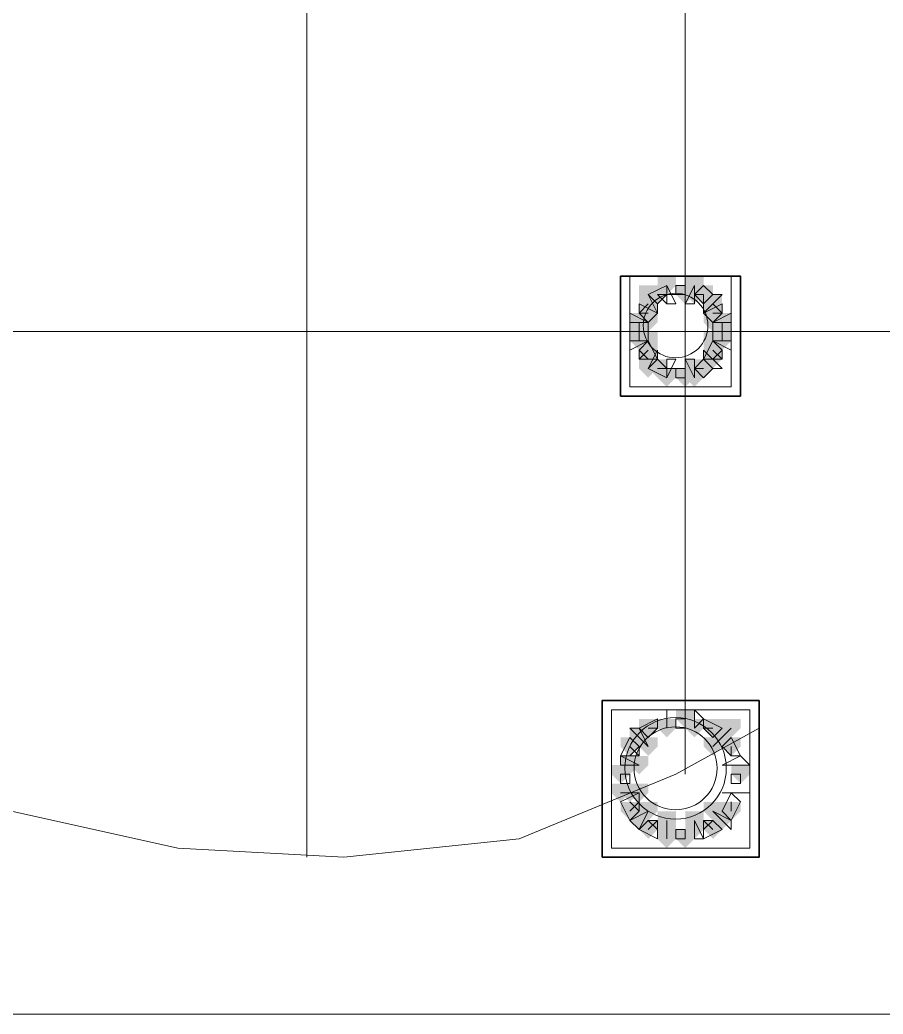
# Model space of a CAD drawing. Header units: millimetres. Extents: x 2315 to 4619, y 1334 to 1897.
# Drawn here: x 3806.15 to 3811.87, y 1534.67 to 1541.26 of the extents above; entities that cross this region are included whole.
import ezdxf

# ---------------------------------------------------------------- set-up
doc = ezdxf.new("R2010")
doc.units = ezdxf.units.MM
doc.linetypes.add('PDF_IMPORT', pattern=[1, 0.8, -0.2])
for name, color, linetype, true_color in [('PDF_10', 7, 'Continuous', 0x00b85c), ('PDF_AXIS', 7, 'Continuous', 0x00b85c), ('PDF_柱构件', 7, 'Continuous', 0x00b85c), ('PDF_转运站初步方案', 7, 'Continuous', 0x00b85c)]:
    doc.layers.add(name, color=color, linetype=linetype, true_color=true_color)
doc.layers.add('PDF_中心线层', color=1, linetype='Continuous')
doc.layers.add('PDF_粗实线层', color=7, linetype='Continuous')

msp = doc.modelspace()

# ---------------------------------------------------------------- hatches: boundary and pattern name
at = {"layer": 'PDF_10', "transparency": 33554559}
for points in [[(3810.3722, 1539.4974), (3810.3111, 1539.4974), (3810.3111, 1539.4363), (3810.3722, 1539.3752), (3810.4333, 1539.4363), (3810.4333, 1539.4974)], [(3810.3722, 1539.4974), (3810.3111, 1539.4974), (3810.3111, 1539.4363), (3810.3722, 1539.3752), (3810.4333, 1539.4363), (3810.4333, 1539.4974)], [(3810.5554, 1539.4974), (3810.4943, 1539.4974), (3810.4943, 1539.4363), (3810.5554, 1539.3752), (3810.6165, 1539.4363), (3810.6165, 1539.4974)], [(3810.5554, 1539.4974), (3810.4943, 1539.4974), (3810.4943, 1539.4363), (3810.5554, 1539.3752), (3810.6165, 1539.4363), (3810.6165, 1539.4974)], [(3810.6776, 1539.4974), (3810.6165, 1539.4974), (3810.6165, 1539.4363), (3810.6776, 1539.3752), (3810.7387, 1539.4363), (3810.7387, 1539.4974)], [(3810.6776, 1539.4974), (3810.6165, 1539.4974), (3810.6165, 1539.4363), (3810.6776, 1539.3752), (3810.7387, 1539.4363), (3810.7387, 1539.4974)], [(3810.3111, 1539.3752), (3810.25, 1539.3752), (3810.25, 1539.3141), (3810.3111, 1539.253), (3810.3722, 1539.3141), (3810.3722, 1539.3752)], [(3810.3111, 1539.3752), (3810.25, 1539.3752), (3810.25, 1539.3141), (3810.3111, 1539.253), (3810.3722, 1539.3141), (3810.3722, 1539.3752)], [(3810.7387, 1539.3752), (3810.6776, 1539.3752), (3810.6776, 1539.3141), (3810.7387, 1539.253), (3810.7997, 1539.3141), (3810.7997, 1539.3752)], [(3810.7387, 1539.3752), (3810.6776, 1539.3752), (3810.6776, 1539.3141), (3810.7387, 1539.253), (3810.7997, 1539.3141), (3810.7997, 1539.3752)], [(3810.25, 1539.253), (3810.1889, 1539.253), (3810.1889, 1539.192), (3810.25, 1539.1309), (3810.3111, 1539.192), (3810.3111, 1539.253)], [(3810.25, 1539.253), (3810.1889, 1539.253), (3810.1889, 1539.192), (3810.25, 1539.1309), (3810.3111, 1539.192), (3810.3111, 1539.253)], [(3810.25, 1539.253), (3810.1889, 1539.253), (3810.1889, 1539.192), (3810.25, 1539.1309), (3810.3111, 1539.192), (3810.3111, 1539.253)], [(3810.7997, 1539.253), (3810.7387, 1539.253), (3810.7387, 1539.192), (3810.7997, 1539.1309), (3810.8608, 1539.192), (3810.8608, 1539.253)], [(3810.7997, 1539.253), (3810.7387, 1539.253), (3810.7387, 1539.192), (3810.7997, 1539.1309), (3810.8608, 1539.192), (3810.8608, 1539.253)], [(3810.7997, 1539.253), (3810.7387, 1539.253), (3810.7387, 1539.192), (3810.7997, 1539.1309), (3810.8608, 1539.192), (3810.8608, 1539.253)], [(3810.3111, 1539.1309), (3810.25, 1539.1309), (3810.25, 1539.0698), (3810.3111, 1539.0087), (3810.3722, 1539.0698), (3810.3722, 1539.1309)], [(3810.3111, 1539.1309), (3810.25, 1539.1309), (3810.25, 1539.0698), (3810.3111, 1539.0087), (3810.3722, 1539.0698), (3810.3722, 1539.1309)], [(3810.7387, 1539.1309), (3810.6776, 1539.1309), (3810.6776, 1539.0698), (3810.7387, 1539.0087), (3810.7997, 1539.0698), (3810.7997, 1539.1309)], [(3810.7387, 1539.1309), (3810.6776, 1539.1309), (3810.6776, 1539.0698), (3810.7387, 1539.0087), (3810.7997, 1539.0698), (3810.7997, 1539.1309)], [(3810.3722, 1539.0087), (3810.3111, 1539.0087), (3810.3111, 1538.9476), (3810.3722, 1538.8866), (3810.4333, 1538.9476), (3810.4333, 1539.0087)], [(3810.3722, 1539.0087), (3810.3111, 1539.0087), (3810.3111, 1538.9476), (3810.3722, 1538.8866), (3810.4333, 1538.9476), (3810.4333, 1539.0087)], [(3810.6776, 1539.0087), (3810.6165, 1539.0087), (3810.6165, 1538.9476), (3810.6776, 1538.8866), (3810.7387, 1538.9476), (3810.7387, 1539.0087)], [(3810.6776, 1539.0087), (3810.6165, 1539.0087), (3810.6165, 1538.9476), (3810.6776, 1538.8866), (3810.7387, 1538.9476), (3810.7387, 1539.0087)], [(3810.6776, 1539.0087), (3810.6165, 1539.0087), (3810.6165, 1538.9476), (3810.6776, 1538.8866), (3810.7387, 1538.9476), (3810.7387, 1539.0087)], [(3810.5554, 1538.9476), (3810.4943, 1538.9476), (3810.4943, 1538.8866), (3810.5554, 1538.8255), (3810.6165, 1538.8866), (3810.6165, 1538.9476)], [(3810.5554, 1538.9476), (3810.4943, 1538.9476), (3810.4943, 1538.8866), (3810.5554, 1538.8255), (3810.6165, 1538.8866), (3810.6165, 1538.9476)], [(3810.3111, 1536.6265), (3810.25, 1536.6265), (3810.25, 1536.5655), (3810.3111, 1536.5044), (3810.3722, 1536.5655), (3810.3722, 1536.6265)], [(3810.3111, 1536.6265), (3810.25, 1536.6265), (3810.25, 1536.5655), (3810.3111, 1536.5044), (3810.3722, 1536.5655), (3810.3722, 1536.6265)], [(3810.5554, 1536.6876), (3810.4943, 1536.6876), (3810.4943, 1536.6265), (3810.5554, 1536.5655), (3810.6165, 1536.6265), (3810.6165, 1536.6876)], [(3810.5554, 1536.6876), (3810.4943, 1536.6876), (3810.4943, 1536.6265), (3810.5554, 1536.5655), (3810.6165, 1536.6265), (3810.6165, 1536.6876)], [(3810.7387, 1536.6265), (3810.6776, 1536.6265), (3810.6776, 1536.5655), (3810.7387, 1536.5044), (3810.7997, 1536.5655), (3810.7997, 1536.6265)], [(3810.7387, 1536.6265), (3810.6776, 1536.6265), (3810.6776, 1536.5655), (3810.7387, 1536.5044), (3810.7997, 1536.5655), (3810.7997, 1536.6265)], [(3810.1889, 1536.5044), (3810.1279, 1536.5044), (3810.1279, 1536.4433), (3810.1889, 1536.3822), (3810.25, 1536.4433), (3810.25, 1536.5044)], [(3810.1889, 1536.5044), (3810.1279, 1536.5044), (3810.1279, 1536.4433), (3810.1889, 1536.3822), (3810.25, 1536.4433), (3810.25, 1536.5044)], [(3810.8608, 1536.5044), (3810.7997, 1536.5044), (3810.7997, 1536.4433), (3810.8608, 1536.3822), (3810.9219, 1536.4433), (3810.9219, 1536.5044)], [(3810.8608, 1536.5044), (3810.7997, 1536.5044), (3810.7997, 1536.4433), (3810.8608, 1536.3822), (3810.9219, 1536.4433), (3810.9219, 1536.5044)], [(3810.1279, 1536.3211), (3810.0668, 1536.3211), (3810.0668, 1536.2601), (3810.1279, 1536.199), (3810.1889, 1536.2601), (3810.1889, 1536.3211)], [(3810.1279, 1536.3211), (3810.0668, 1536.3211), (3810.0668, 1536.2601), (3810.1279, 1536.199), (3810.1889, 1536.2601), (3810.1889, 1536.3211)], [(3810.9219, 1536.3211), (3810.8608, 1536.3211), (3810.8608, 1536.2601), (3810.9219, 1536.199), (3810.983, 1536.2601), (3810.983, 1536.3211)], [(3810.9219, 1536.3211), (3810.8608, 1536.3211), (3810.8608, 1536.2601), (3810.9219, 1536.199), (3810.983, 1536.2601), (3810.983, 1536.3211)], [(3810.1889, 1536.0768), (3810.1279, 1536.0768), (3810.1279, 1536.0157), (3810.1889, 1535.9547), (3810.25, 1536.0157), (3810.25, 1536.0768)], [(3810.1889, 1536.0768), (3810.1279, 1536.0768), (3810.1279, 1536.0157), (3810.1889, 1535.9547), (3810.25, 1536.0157), (3810.25, 1536.0768)], [(3810.8608, 1536.0768), (3810.7997, 1536.0768), (3810.7997, 1536.0157), (3810.8608, 1535.9547), (3810.9219, 1536.0157), (3810.9219, 1536.0768)], [(3810.8608, 1536.0768), (3810.7997, 1536.0768), (3810.7997, 1536.0157), (3810.8608, 1535.9547), (3810.9219, 1536.0157), (3810.9219, 1536.0768)], [(3810.3111, 1535.9547), (3810.25, 1535.9547), (3810.25, 1535.8936), (3810.3111, 1535.8325), (3810.3722, 1535.8936), (3810.3722, 1535.9547)], [(3810.3111, 1535.9547), (3810.25, 1535.9547), (3810.25, 1535.8936), (3810.3111, 1535.8325), (3810.3722, 1535.8936), (3810.3722, 1535.9547)], [(3810.7387, 1535.9547), (3810.6776, 1535.9547), (3810.6776, 1535.8936), (3810.7387, 1535.8325), (3810.7997, 1535.8936), (3810.7997, 1535.9547)], [(3810.7387, 1535.9547), (3810.6776, 1535.9547), (3810.6776, 1535.8936), (3810.7387, 1535.8325), (3810.7997, 1535.8936), (3810.7997, 1535.9547)], [(3810.5554, 1535.8936), (3810.4943, 1535.8936), (3810.4943, 1535.8325), (3810.5554, 1535.7714), (3810.6165, 1535.8325), (3810.6165, 1535.8936)], [(3810.5554, 1535.8936), (3810.4943, 1535.8936), (3810.4943, 1535.8325), (3810.5554, 1535.7714), (3810.6165, 1535.8325), (3810.6165, 1535.8936)]]:
    msp.add_hatch(color=6, dxfattribs=at).paths.add_polyline_path(points)
at = {"layer": 'PDF_柱构件', "transparency": 33554559}
for points in [[(3810.4333, 1539.5584), (3810.3722, 1539.5584), (3810.3722, 1539.4974), (3810.4333, 1539.4363), (3810.4943, 1539.4974), (3810.4943, 1539.5584)], [(3810.6165, 1539.5584), (3810.5554, 1539.5584), (3810.5554, 1539.4974), (3810.6165, 1539.4363), (3810.6776, 1539.4974), (3810.6776, 1539.5584)], [(3810.3111, 1539.4974), (3810.25, 1539.4974), (3810.25, 1539.4363), (3810.3111, 1539.3752), (3810.3722, 1539.4363), (3810.3722, 1539.4974)], [(3810.6165, 1539.4974), (3810.5554, 1539.4974), (3810.5554, 1539.4363), (3810.6165, 1539.3752), (3810.6776, 1539.4363), (3810.6776, 1539.4974)], [(3810.3111, 1539.4363), (3810.25, 1539.4363), (3810.25, 1539.3752), (3810.3111, 1539.3141), (3810.3722, 1539.3752), (3810.3722, 1539.4363)], [(3810.7387, 1539.4363), (3810.6776, 1539.4363), (3810.6776, 1539.3752), (3810.7387, 1539.3141), (3810.7997, 1539.3752), (3810.7997, 1539.4363)], [(3810.25, 1539.3141), (3810.1889, 1539.3141), (3810.1889, 1539.253), (3810.25, 1539.192), (3810.3111, 1539.253), (3810.3111, 1539.3141)], [(3810.3111, 1539.3141), (3810.25, 1539.3141), (3810.25, 1539.253), (3810.3111, 1539.192), (3810.3722, 1539.253), (3810.3722, 1539.3141)], [(3810.7387, 1539.3141), (3810.6776, 1539.3141), (3810.6776, 1539.253), (3810.7387, 1539.192), (3810.7997, 1539.253), (3810.7997, 1539.3141)], [(3810.7997, 1539.3141), (3810.7387, 1539.3141), (3810.7387, 1539.253), (3810.7997, 1539.192), (3810.8608, 1539.253), (3810.8608, 1539.3141)], [(3810.25, 1539.192), (3810.1889, 1539.192), (3810.1889, 1539.1309), (3810.25, 1539.0698), (3810.3111, 1539.1309), (3810.3111, 1539.192)], [(3810.3111, 1539.192), (3810.25, 1539.192), (3810.25, 1539.1309), (3810.3111, 1539.0698), (3810.3722, 1539.1309), (3810.3722, 1539.192)], [(3810.7387, 1539.192), (3810.6776, 1539.192), (3810.6776, 1539.1309), (3810.7387, 1539.0698), (3810.7997, 1539.1309), (3810.7997, 1539.192)], [(3810.7997, 1539.192), (3810.7387, 1539.192), (3810.7387, 1539.1309), (3810.7997, 1539.0698), (3810.8608, 1539.1309), (3810.8608, 1539.192)], [(3810.3111, 1539.0698), (3810.25, 1539.0698), (3810.25, 1539.0087), (3810.3111, 1538.9476), (3810.3722, 1539.0087), (3810.3722, 1539.0698)], [(3810.7387, 1539.0698), (3810.6776, 1539.0698), (3810.6776, 1539.0087), (3810.7387, 1538.9476), (3810.7997, 1539.0087), (3810.7997, 1539.0698)], [(3810.3111, 1539.0087), (3810.25, 1539.0087), (3810.25, 1538.9476), (3810.3111, 1538.8866), (3810.3722, 1538.9476), (3810.3722, 1539.0087)], [(3810.6165, 1539.0087), (3810.5554, 1539.0087), (3810.5554, 1538.9476), (3810.6165, 1538.8866), (3810.6776, 1538.9476), (3810.6776, 1539.0087)], [(3810.4333, 1538.9476), (3810.3722, 1538.9476), (3810.3722, 1538.8866), (3810.4333, 1538.8255), (3810.4943, 1538.8866), (3810.4943, 1538.9476)], [(3810.6165, 1538.9476), (3810.5554, 1538.9476), (3810.5554, 1538.8866), (3810.6165, 1538.8255), (3810.6776, 1538.8866), (3810.6776, 1538.9476)], [(3810.4333, 1536.6265), (3810.3722, 1536.6265), (3810.3722, 1536.5655), (3810.4333, 1536.5044), (3810.4943, 1536.5655), (3810.4943, 1536.6265)], [(3810.6165, 1536.6265), (3810.5554, 1536.6265), (3810.5554, 1536.5655), (3810.6165, 1536.5044), (3810.6776, 1536.5655), (3810.6776, 1536.6265)], [(3810.8608, 1536.6265), (3810.7997, 1536.6265), (3810.7997, 1536.5655), (3810.8608, 1536.5044), (3810.9219, 1536.5655), (3810.9219, 1536.6265)], [(3810.25, 1536.5655), (3810.1889, 1536.5655), (3810.1889, 1536.5044), (3810.25, 1536.4433), (3810.3111, 1536.5044), (3810.3111, 1536.5655)], [(3810.7997, 1536.5655), (3810.7387, 1536.5655), (3810.7387, 1536.5044), (3810.7997, 1536.4433), (3810.8608, 1536.5044), (3810.8608, 1536.5655)], [(3810.3111, 1536.5044), (3810.25, 1536.5044), (3810.25, 1536.4433), (3810.3111, 1536.3822), (3810.3722, 1536.4433), (3810.3722, 1536.5044)], [(3810.7387, 1536.5044), (3810.6776, 1536.5044), (3810.6776, 1536.4433), (3810.7387, 1536.3822), (3810.7997, 1536.4433), (3810.7997, 1536.5044)], [(3810.1889, 1536.3822), (3810.1279, 1536.3822), (3810.1279, 1536.3211), (3810.1889, 1536.2601), (3810.25, 1536.3211), (3810.25, 1536.3822)], [(3810.25, 1536.3822), (3810.1889, 1536.3822), (3810.1889, 1536.3211), (3810.25, 1536.2601), (3810.3111, 1536.3211), (3810.3111, 1536.3822)], [(3810.1279, 1536.199), (3810.0668, 1536.199), (3810.0668, 1536.1379), (3810.1279, 1536.0768), (3810.1889, 1536.1379), (3810.1889, 1536.199)], [(3810.1889, 1536.199), (3810.1279, 1536.199), (3810.1279, 1536.1379), (3810.1889, 1536.0768), (3810.25, 1536.1379), (3810.25, 1536.199)], [(3810.25, 1536.199), (3810.1889, 1536.199), (3810.1889, 1536.1379), (3810.25, 1536.0768), (3810.3111, 1536.1379), (3810.3111, 1536.199)], [(3810.3111, 1536.0768), (3810.25, 1536.0768), (3810.25, 1536.0157), (3810.3111, 1535.9547), (3810.3722, 1536.0157), (3810.3722, 1536.0768)], [(3810.7387, 1536.0768), (3810.6776, 1536.0768), (3810.6776, 1536.0157), (3810.7387, 1535.9547), (3810.7997, 1536.0157), (3810.7997, 1536.0768)], [(3810.25, 1536.0157), (3810.1889, 1536.0157), (3810.1889, 1535.9547), (3810.25, 1535.8936), (3810.3111, 1535.9547), (3810.3111, 1536.0157)], [(3810.4333, 1536.0157), (3810.3722, 1536.0157), (3810.3722, 1535.9547), (3810.4333, 1535.8936), (3810.4943, 1535.9547), (3810.4943, 1536.0157)], [(3810.6165, 1536.0157), (3810.5554, 1536.0157), (3810.5554, 1535.9547), (3810.6165, 1535.8936), (3810.6776, 1535.9547), (3810.6776, 1536.0157)], [(3810.7997, 1536.0157), (3810.7387, 1536.0157), (3810.7387, 1535.9547), (3810.7997, 1535.8936), (3810.8608, 1535.9547), (3810.8608, 1536.0157)], [(3810.4333, 1535.9547), (3810.3722, 1535.9547), (3810.3722, 1535.8936), (3810.4333, 1535.8325), (3810.4943, 1535.8936), (3810.4943, 1535.9547)], [(3810.6165, 1535.9547), (3810.5554, 1535.9547), (3810.5554, 1535.8936), (3810.6165, 1535.8325), (3810.6776, 1535.8936), (3810.6776, 1535.9547)], [(3810.4333, 1535.8936), (3810.3722, 1535.8936), (3810.3722, 1535.8325), (3810.4333, 1535.7714), (3810.4943, 1535.8325), (3810.4943, 1535.8936)]]:
    msp.add_hatch(color=6, dxfattribs=at).paths.add_polyline_path(points)
at = {"layer": 'PDF_转运站初步方案', "transparency": 33554559}
for points in [[(3810.3722, 1539.4974), (3810.3111, 1539.4974), (3810.3111, 1539.4363), (3810.3722, 1539.3752), (3810.4333, 1539.4363), (3810.4333, 1539.4974)], [(3810.3722, 1539.4974), (3810.3111, 1539.4974), (3810.3111, 1539.4363), (3810.3722, 1539.3752), (3810.4333, 1539.4363), (3810.4333, 1539.4974)], [(3810.5554, 1539.4974), (3810.4943, 1539.4974), (3810.4943, 1539.4363), (3810.5554, 1539.3752), (3810.6165, 1539.4363), (3810.6165, 1539.4974)], [(3810.5554, 1539.4974), (3810.4943, 1539.4974), (3810.4943, 1539.4363), (3810.5554, 1539.3752), (3810.6165, 1539.4363), (3810.6165, 1539.4974)], [(3810.6776, 1539.4974), (3810.6165, 1539.4974), (3810.6165, 1539.4363), (3810.6776, 1539.3752), (3810.7387, 1539.4363), (3810.7387, 1539.4974)], [(3810.6776, 1539.4974), (3810.6165, 1539.4974), (3810.6165, 1539.4363), (3810.6776, 1539.3752), (3810.7387, 1539.4363), (3810.7387, 1539.4974)], [(3810.3111, 1539.3752), (3810.25, 1539.3752), (3810.25, 1539.3141), (3810.3111, 1539.253), (3810.3722, 1539.3141), (3810.3722, 1539.3752)], [(3810.3111, 1539.3752), (3810.25, 1539.3752), (3810.25, 1539.3141), (3810.3111, 1539.253), (3810.3722, 1539.3141), (3810.3722, 1539.3752)], [(3810.7387, 1539.3752), (3810.6776, 1539.3752), (3810.6776, 1539.3141), (3810.7387, 1539.253), (3810.7997, 1539.3141), (3810.7997, 1539.3752)], [(3810.7387, 1539.3752), (3810.6776, 1539.3752), (3810.6776, 1539.3141), (3810.7387, 1539.253), (3810.7997, 1539.3141), (3810.7997, 1539.3752)], [(3810.25, 1539.253), (3810.1889, 1539.253), (3810.1889, 1539.192), (3810.25, 1539.1309), (3810.3111, 1539.192), (3810.3111, 1539.253)], [(3810.25, 1539.253), (3810.1889, 1539.253), (3810.1889, 1539.192), (3810.25, 1539.1309), (3810.3111, 1539.192), (3810.3111, 1539.253)], [(3810.7997, 1539.253), (3810.7387, 1539.253), (3810.7387, 1539.192), (3810.7997, 1539.1309), (3810.8608, 1539.192), (3810.8608, 1539.253)], [(3810.7997, 1539.253), (3810.7387, 1539.253), (3810.7387, 1539.192), (3810.7997, 1539.1309), (3810.8608, 1539.192), (3810.8608, 1539.253)], [(3810.3111, 1539.1309), (3810.25, 1539.1309), (3810.25, 1539.0698), (3810.3111, 1539.0087), (3810.3722, 1539.0698), (3810.3722, 1539.1309)], [(3810.3111, 1539.1309), (3810.25, 1539.1309), (3810.25, 1539.0698), (3810.3111, 1539.0087), (3810.3722, 1539.0698), (3810.3722, 1539.1309)], [(3810.7387, 1539.1309), (3810.6776, 1539.1309), (3810.6776, 1539.0698), (3810.7387, 1539.0087), (3810.7997, 1539.0698), (3810.7997, 1539.1309)], [(3810.7387, 1539.1309), (3810.6776, 1539.1309), (3810.6776, 1539.0698), (3810.7387, 1539.0087), (3810.7997, 1539.0698), (3810.7997, 1539.1309)], [(3810.3722, 1539.0087), (3810.3111, 1539.0087), (3810.3111, 1538.9476), (3810.3722, 1538.8866), (3810.4333, 1538.9476), (3810.4333, 1539.0087)], [(3810.3722, 1539.0087), (3810.3111, 1539.0087), (3810.3111, 1538.9476), (3810.3722, 1538.8866), (3810.4333, 1538.9476), (3810.4333, 1539.0087)], [(3810.6776, 1539.0087), (3810.6165, 1539.0087), (3810.6165, 1538.9476), (3810.6776, 1538.8866), (3810.7387, 1538.9476), (3810.7387, 1539.0087)], [(3810.6776, 1539.0087), (3810.6165, 1539.0087), (3810.6165, 1538.9476), (3810.6776, 1538.8866), (3810.7387, 1538.9476), (3810.7387, 1539.0087)], [(3810.5554, 1538.9476), (3810.4943, 1538.9476), (3810.4943, 1538.8866), (3810.5554, 1538.8255), (3810.6165, 1538.8866), (3810.6165, 1538.9476)], [(3810.5554, 1538.9476), (3810.4943, 1538.9476), (3810.4943, 1538.8866), (3810.5554, 1538.8255), (3810.6165, 1538.8866), (3810.6165, 1538.9476)], [(3810.3111, 1536.6265), (3810.25, 1536.6265), (3810.25, 1536.5655), (3810.3111, 1536.5044), (3810.3722, 1536.5655), (3810.3722, 1536.6265)], [(3810.3111, 1536.6265), (3810.25, 1536.6265), (3810.25, 1536.5655), (3810.3111, 1536.5044), (3810.3722, 1536.5655), (3810.3722, 1536.6265)], [(3810.5554, 1536.6876), (3810.4943, 1536.6876), (3810.4943, 1536.6265), (3810.5554, 1536.5655), (3810.6165, 1536.6265), (3810.6165, 1536.6876)], [(3810.5554, 1536.6876), (3810.4943, 1536.6876), (3810.4943, 1536.6265), (3810.5554, 1536.5655), (3810.6165, 1536.6265), (3810.6165, 1536.6876)], [(3810.7387, 1536.6265), (3810.6776, 1536.6265), (3810.6776, 1536.5655), (3810.7387, 1536.5044), (3810.7997, 1536.5655), (3810.7997, 1536.6265)], [(3810.7387, 1536.6265), (3810.6776, 1536.6265), (3810.6776, 1536.5655), (3810.7387, 1536.5044), (3810.7997, 1536.5655), (3810.7997, 1536.6265)], [(3810.1889, 1536.5044), (3810.1279, 1536.5044), (3810.1279, 1536.4433), (3810.1889, 1536.3822), (3810.25, 1536.4433), (3810.25, 1536.5044)], [(3810.1889, 1536.5044), (3810.1279, 1536.5044), (3810.1279, 1536.4433), (3810.1889, 1536.3822), (3810.25, 1536.4433), (3810.25, 1536.5044)], [(3810.8608, 1536.5044), (3810.7997, 1536.5044), (3810.7997, 1536.4433), (3810.8608, 1536.3822), (3810.9219, 1536.4433), (3810.9219, 1536.5044)], [(3810.8608, 1536.5044), (3810.7997, 1536.5044), (3810.7997, 1536.4433), (3810.8608, 1536.3822), (3810.9219, 1536.4433), (3810.9219, 1536.5044)], [(3810.1279, 1536.3211), (3810.0668, 1536.3211), (3810.0668, 1536.2601), (3810.1279, 1536.199), (3810.1889, 1536.2601), (3810.1889, 1536.3211)], [(3810.1279, 1536.3211), (3810.0668, 1536.3211), (3810.0668, 1536.2601), (3810.1279, 1536.199), (3810.1889, 1536.2601), (3810.1889, 1536.3211)], [(3810.9219, 1536.3211), (3810.8608, 1536.3211), (3810.8608, 1536.2601), (3810.9219, 1536.199), (3810.983, 1536.2601), (3810.983, 1536.3211)], [(3810.9219, 1536.3211), (3810.8608, 1536.3211), (3810.8608, 1536.2601), (3810.9219, 1536.199), (3810.983, 1536.2601), (3810.983, 1536.3211)], [(3810.1889, 1536.0768), (3810.1279, 1536.0768), (3810.1279, 1536.0157), (3810.1889, 1535.9547), (3810.25, 1536.0157), (3810.25, 1536.0768)], [(3810.1889, 1536.0768), (3810.1279, 1536.0768), (3810.1279, 1536.0157), (3810.1889, 1535.9547), (3810.25, 1536.0157), (3810.25, 1536.0768)], [(3810.8608, 1536.0768), (3810.7997, 1536.0768), (3810.7997, 1536.0157), (3810.8608, 1535.9547), (3810.9219, 1536.0157), (3810.9219, 1536.0768)], [(3810.8608, 1536.0768), (3810.7997, 1536.0768), (3810.7997, 1536.0157), (3810.8608, 1535.9547), (3810.9219, 1536.0157), (3810.9219, 1536.0768)], [(3810.3111, 1535.9547), (3810.25, 1535.9547), (3810.25, 1535.8936), (3810.3111, 1535.8325), (3810.3722, 1535.8936), (3810.3722, 1535.9547)], [(3810.3111, 1535.9547), (3810.25, 1535.9547), (3810.25, 1535.8936), (3810.3111, 1535.8325), (3810.3722, 1535.8936), (3810.3722, 1535.9547)], [(3810.7387, 1535.9547), (3810.6776, 1535.9547), (3810.6776, 1535.8936), (3810.7387, 1535.8325), (3810.7997, 1535.8936), (3810.7997, 1535.9547)], [(3810.7387, 1535.9547), (3810.6776, 1535.9547), (3810.6776, 1535.8936), (3810.7387, 1535.8325), (3810.7997, 1535.8936), (3810.7997, 1535.9547)], [(3810.5554, 1535.8936), (3810.4943, 1535.8936), (3810.4943, 1535.8325), (3810.5554, 1535.7714), (3810.6165, 1535.8325), (3810.6165, 1535.8936)], [(3810.5554, 1535.8936), (3810.4943, 1535.8936), (3810.4943, 1535.8325), (3810.5554, 1535.7714), (3810.6165, 1535.8325), (3810.6165, 1535.8936)]]:
    msp.add_hatch(color=6, dxfattribs=at).paths.add_polyline_path(points)

# ---------------------------------------------------------------- linework, layer by layer
at = {"layer": 'PDF_10', "color": 6, "lineweight": 18}
for points in [[(3810.4943, 1539.4363), (3810.5554, 1539.4363), (3810.5554, 1539.4974)], [(3810.4333, 1539.3752), (3810.3722, 1539.4363), (3810.4333, 1539.4363)], [(3810.6165, 1539.4363), (3810.6776, 1539.4363), (3810.6776, 1539.3752)], [(3810.3111, 1539.3141), (3810.25, 1539.3141), (3810.3111, 1539.3752)], [(3810.7387, 1539.3752), (3810.7997, 1539.3141), (3810.7387, 1539.3141)], [(3810.25, 1539.1309), (3810.25, 1539.253)], [(3810.7997, 1539.253), (3810.7997, 1539.1309)], [(3810.3111, 1539.0087), (3810.25, 1539.0698)], [(3810.3111, 1539.0698), (3810.25, 1539.0087)], [(3810.7997, 1539.0698), (3810.7387, 1539.0087)], [(3810.7387, 1539.0698), (3810.7997, 1539.0087)], [(3810.3722, 1538.9476), (3810.4333, 1538.9476), (3810.3722, 1538.9476)], [(3810.5554, 1538.9476), (3810.5554, 1538.8866), (3810.4943, 1538.8866)], [(3810.6776, 1538.9476), (3810.6165, 1538.9476)], [(3810.5554, 1536.5655), (3810.5554, 1536.6265), (3810.4943, 1536.6265)], [(3810.3111, 1536.5655), (3810.3722, 1536.5655), (3810.3111, 1536.5655)], [(3810.7387, 1536.5655), (3810.6776, 1536.5655), (3810.7387, 1536.5655)], [(3810.25, 1536.4433), (3810.1889, 1536.3822)], [(3810.25, 1536.3822), (3810.1889, 1536.4433)], [(3810.8608, 1536.4433), (3810.8608, 1536.3822), (3810.8608, 1536.4433)], [(3810.1889, 1536.2601), (3810.1279, 1536.2601), (3810.1279, 1536.199)], [(3810.9219, 1536.199), (3810.9219, 1536.2601), (3810.8608, 1536.2601)], [(3810.1889, 1536.0768), (3810.25, 1536.0157)], [(3810.25, 1536.0768), (3810.1889, 1536.0157)], [(3810.8608, 1536.0157), (3810.8608, 1536.0768), (3810.8608, 1536.0157)], [(3810.3111, 1535.9547), (3810.3722, 1535.8936)], [(3810.3722, 1535.9547), (3810.3111, 1535.8936)], [(3810.6776, 1535.8936), (3810.7387, 1535.9547)], [(3810.6776, 1535.9547), (3810.7387, 1535.8936)], [(3810.4943, 1535.8325), (3810.5554, 1535.8325), (3810.5554, 1535.8936)]]:
    msp.add_lwpolyline(points, dxfattribs=at)
at = {"layer": 'PDF_AXIS', "color": 6, "lineweight": 18}
for points in [[(3810.8608, 1538.8255), (3810.8608, 1539.5584), (3810.1889, 1539.5584), (3810.1889, 1538.8255)], [(3810.0668, 1535.7714), (3810.0668, 1536.6876), (3810.983, 1536.6876), (3810.983, 1535.7714)]]:
    msp.add_lwpolyline(points, close=True, dxfattribs=at)
at = {"layer": 'PDF_中心线层', "color": 5, "linetype": 'PDF_IMPORT', "lineweight": 18, "ltscale": 14.048656}
msp.add_lwpolyline([(3773.0516, 1534.672), (3843.0506, 1534.672), (3843.0506, 1561.6698), (3773.0516, 1561.6698), (3773.0516, 1534.672)], dxfattribs=at)
at = {"layer": 'PDF_中心线层', "color": 6, "lineweight": 18}
msp.add_lwpolyline([(3808.0511, 1535.7103), (3808.0511, 1547.6822)], close=True, dxfattribs=at)
for points in [[(3810.5554, 1547.1325), (3810.5554, 1536.2601)], [(3802.0651, 1541.6352), (3802.0651, 1541.1466), (3802.2484, 1539.986), (3802.676, 1538.9476), (3803.2868, 1537.9703), (3804.0808, 1537.1763), (3805.0581, 1536.5044), (3806.0965, 1536.0157), (3807.196, 1535.7714), (3808.2954, 1535.7103), (3809.456, 1535.8325), (3810.4943, 1536.2601), (3811.0441, 1536.5655)], [(3802.5538, 1539.192), (3813.4873, 1539.192)]]:
    msp.add_lwpolyline(points, dxfattribs=at)
at = {"layer": 'PDF_柱构件', "color": 6, "lineweight": 18}
for points in [[(3810.3722, 1539.3752), (3810.4333, 1539.4363), (3810.4333, 1539.4974), (3810.3111, 1539.4363)], [(3810.4333, 1539.4974), (3810.4333, 1539.3752), (3810.4943, 1539.3752)], [(3810.4943, 1539.4363), (3810.5554, 1539.4363), (3810.5554, 1539.4974), (3810.4943, 1539.4974)], [(3810.6165, 1539.4974), (3810.5554, 1539.3752), (3810.6165, 1539.3752)], [(3810.6165, 1539.4363), (3810.6776, 1539.3752), (3810.7387, 1539.4363), (3810.6776, 1539.4974)], [(3810.3111, 1539.4363), (3810.3722, 1539.3141), (3810.3722, 1539.3752)], [(3810.7387, 1539.4363), (3810.6776, 1539.3752), (3810.6776, 1539.3141), (3810.7997, 1539.4363)], [(3810.3111, 1539.253), (3810.3722, 1539.3141), (3810.25, 1539.3752), (3810.25, 1539.3141)], [(3810.6776, 1539.3141), (3810.7387, 1539.253), (3810.7997, 1539.3141), (3810.7997, 1539.3752)], [(3810.1889, 1539.253), (3810.3111, 1539.253), (3810.1889, 1539.3141)], [(3810.8608, 1539.3141), (3810.7387, 1539.253), (3810.8608, 1539.253)], [(3810.3111, 1539.1309), (3810.3111, 1539.253), (3810.1889, 1539.253), (3810.1889, 1539.1309)], [(3810.7387, 1539.253), (3810.7387, 1539.1309), (3810.8608, 1539.1309), (3810.8608, 1539.253)], [(3810.1889, 1539.0698), (3810.3111, 1539.1309), (3810.1889, 1539.1309)], [(3810.3722, 1539.0087), (3810.3111, 1539.1309), (3810.25, 1539.0698), (3810.25, 1539.0087)], [(3810.7387, 1539.1309), (3810.6776, 1539.0087), (3810.7997, 1539.0087), (3810.7997, 1539.0698)], [(3810.8608, 1539.1309), (3810.7387, 1539.1309), (3810.8608, 1539.0698)], [(3810.3111, 1538.9476), (3810.3722, 1539.0087), (3810.3722, 1539.0698)], [(3810.7997, 1538.9476), (3810.6776, 1539.0698), (3810.6776, 1539.0087), (3810.7387, 1538.9476)], [(3810.4333, 1538.9476), (3810.3722, 1539.0087), (3810.3111, 1538.9476), (3810.4333, 1538.8866)], [(3810.4333, 1538.8866), (3810.4943, 1539.0087), (3810.4333, 1539.0087)], [(3810.6165, 1538.8866), (3810.6165, 1539.0087), (3810.5554, 1539.0087)], [(3810.6776, 1539.0087), (3810.6165, 1538.9476), (3810.6776, 1538.8866), (3810.7387, 1538.9476)], [(3810.5554, 1538.9476), (3810.4943, 1538.9476), (3810.4943, 1538.8866), (3810.5554, 1538.8866)], [(3810.3722, 1536.5655), (3810.3111, 1536.5044), (3810.25, 1536.5655), (3810.3722, 1536.6265)], [(3810.5554, 1536.5655), (3810.4943, 1536.5655), (3810.4943, 1536.6265), (3810.5554, 1536.6265)], [(3810.7387, 1536.5044), (3810.6776, 1536.5655), (3810.6776, 1536.6265), (3810.7997, 1536.5655)], [(3810.25, 1536.5655), (3810.3111, 1536.4433), (3810.1889, 1536.5655)], [(3810.8608, 1536.5655), (3810.7387, 1536.4433)], [(3810.25, 1536.4433), (3810.25, 1536.3822), (3810.1279, 1536.3822), (3810.1889, 1536.5044)], [(3810.8608, 1536.3822), (3810.7997, 1536.4433), (3810.8608, 1536.5044), (3810.9219, 1536.3822)], [(3810.1279, 1536.3822), (3810.25, 1536.3211), (3810.1279, 1536.3211)], [(3810.983, 1536.3211), (3810.8608, 1536.3211), (3810.7997, 1536.3211), (3810.9219, 1536.3822)], [(3810.1889, 1536.2601), (3810.1889, 1536.199), (3810.1279, 1536.199), (3810.1279, 1536.2601)], [(3810.8608, 1536.199), (3810.8608, 1536.2601), (3810.9219, 1536.2601), (3810.9219, 1536.199)], [(3810.1279, 1536.1379), (3810.25, 1536.1379)], [(3810.25, 1536.1379), (3810.25, 1536.0157), (3810.1889, 1535.9547), (3810.1279, 1536.0768)], [(3810.7997, 1536.0157), (3810.8608, 1536.1379), (3810.9219, 1536.0768), (3810.8608, 1535.9547)], [(3810.1889, 1535.9547), (3810.3111, 1536.0157), (3810.25, 1535.8936)], [(3810.8608, 1535.8936), (3810.7387, 1536.0157), (3810.8608, 1535.9547)], [(3810.3111, 1535.9547), (3810.3722, 1535.9547), (3810.3722, 1535.8325), (3810.25, 1535.8936)], [(3810.4333, 1535.8325), (3810.4333, 1535.9547)], [(3810.6165, 1535.8325), (3810.6165, 1535.9547), (3810.6776, 1535.8325)], [(3810.6776, 1535.9547), (3810.7387, 1535.9547), (3810.7997, 1535.8936), (3810.6776, 1535.8325)], [(3810.4943, 1535.8936), (3810.5554, 1535.8936), (3810.5554, 1535.8325), (3810.4943, 1535.8325)]]:
    msp.add_lwpolyline(points, close=True, dxfattribs=at)
for points in [[(3810.4333, 1539.4363), (3810.4943, 1539.4363)], [(3810.4943, 1538.9476), (3810.4333, 1538.9476)], [(3810.4333, 1536.6265), (3810.4333, 1536.5655), (3810.4333, 1536.6265), (3810.4333, 1536.6876), (3810.4333, 1536.5655)], [(3810.6165, 1536.6265), (3810.6165, 1536.5655), (3810.6165, 1536.6876), (3810.6776, 1536.6265), (3810.6165, 1536.5655)], [(3810.9219, 1536.3211), (3810.8608, 1536.3211)], [(3810.9219, 1536.1379), (3810.7997, 1536.1379), (3810.8608, 1536.1379), (3810.983, 1536.1379), (3810.9219, 1536.1379), (3810.8608, 1536.1379)]]:
    msp.add_lwpolyline(points, dxfattribs=at)
at = {"layer": 'PDF_粗实线层', "color": 6, "lineweight": 35}
for points in [[(3810.9219, 1538.7644), (3810.1279, 1538.7644), (3810.1279, 1539.5584), (3810.9219, 1539.5584)], [(3810.0057, 1535.7103), (3810.0057, 1536.7487), (3811.0441, 1536.7487), (3811.0441, 1535.7103)]]:
    msp.add_lwpolyline(points, close=True, dxfattribs=at)
at = {"layer": 'PDF_转运站初步方案', "color": 6, "lineweight": 18}
for centre, radius in [((3810.4918, 1539.2318), 0.2138), ((3810.4918, 1539.2318), 0.2138), ((3810.4918, 1536.2997), 0.3359), ((3810.4918, 1536.2997), 0.2749)]:
    msp.add_circle(centre, radius, dxfattribs=at)

doc.saveas('drawing.dxf')
